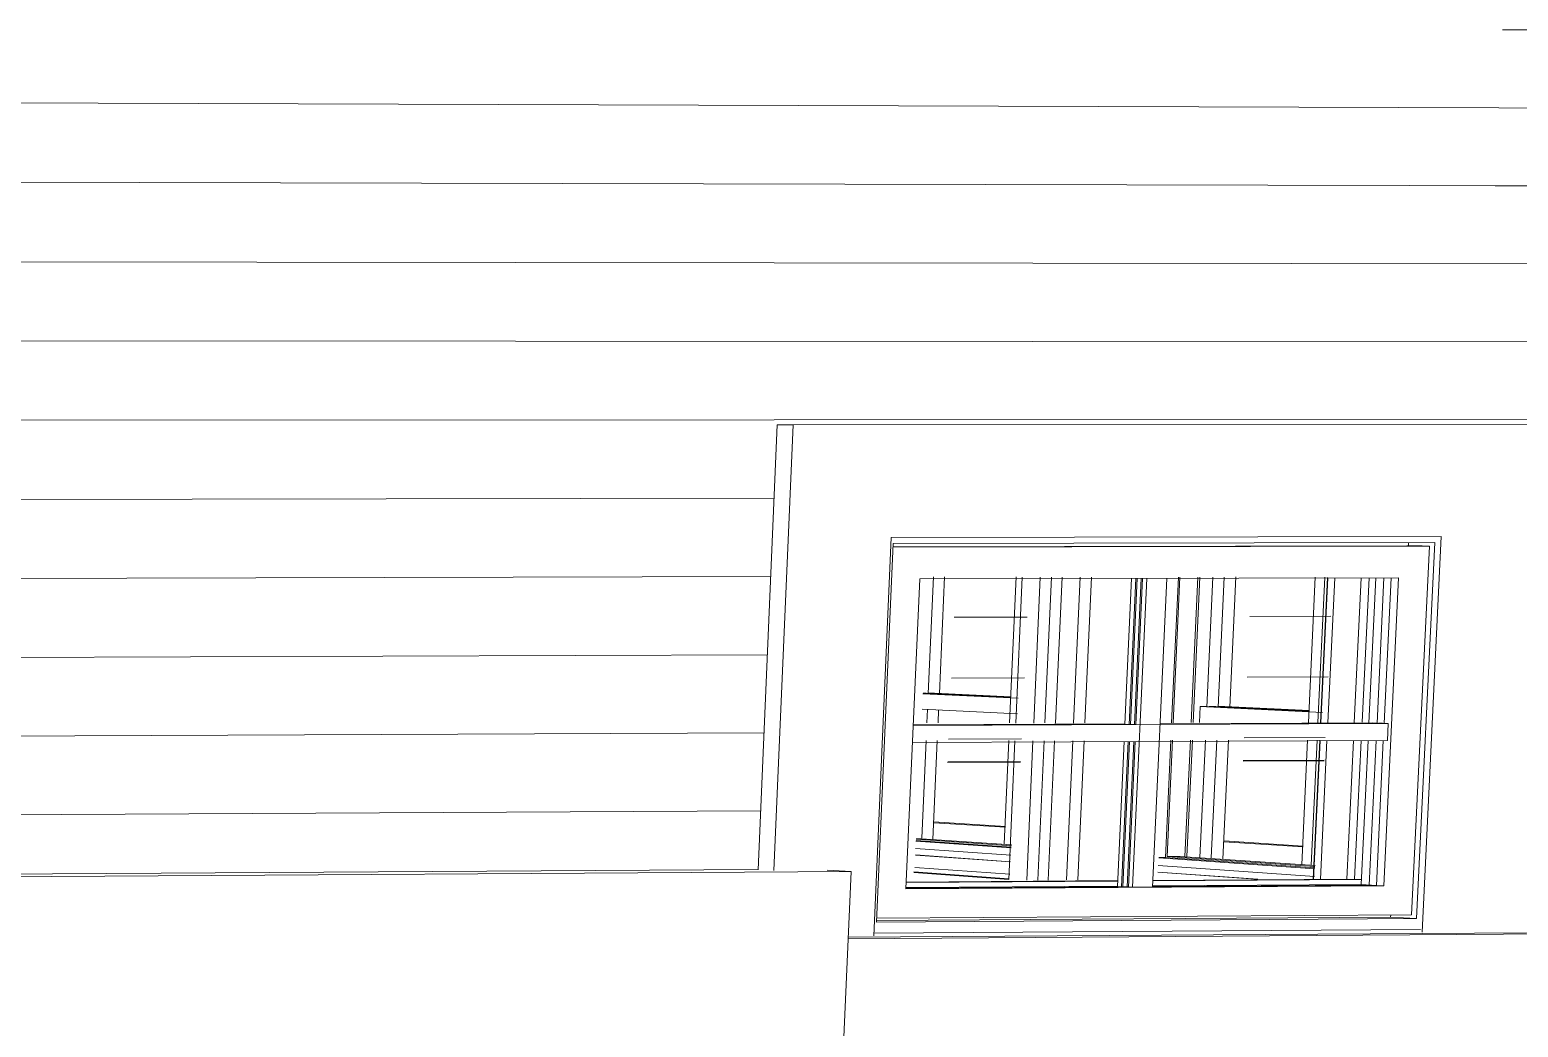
# Model space of a CAD drawing. Header units: inches. Extents: x 205 to 211, y -138 to -29.
# Drawn here: x 209.1321 to 209.2479, y -72.9925 to -72.9149 of the extents above; entities that cross this region are included whole.
import ezdxf

# ---------------------------------------------------------------- set-up
doc = ezdxf.new("R2010")
doc.units = ezdxf.units.IN
doc.header["$MEASUREMENT"] = 0
for name, color, linetype, lineweight in [('A-GLAZ', 151, 'Continuous', 13), ('A-WALL', 113, 'Continuous', 13), ('A-WALL-PATT', 111, 'Continuous', 13)]:
    doc.layers.add(name, color=color, linetype=linetype, lineweight=lineweight)

# ---------------------------------------------------------------- blocks, each defined once
blk = doc.blocks.new('FP_94-160')
at = {"layer": 'A-WALL-PATT', "lineweight": 9}
for p, q in [((72.34311, -72.81047), (72.34813, -72.81058)), ((72.34281, -72.81667), (72.34783, -72.81677)), ((72.3425, -72.82286), (72.34752, -72.82296)), ((72.3422, -72.82905), (72.34722, -72.82914)), ((72.3419, -72.83523), (72.34692, -72.83531)), ((72.3416, -72.8414), (72.34662, -72.84148)), ((72.3413, -72.84756), (72.34631, -72.84764)), ((72.341, -72.85372), (72.34601, -72.85379)), ((72.34071, -72.85987), (72.34571, -72.85993)), ((72.34041, -72.86601), (72.34541, -72.86607)), ((72.34011, -72.87214), (72.34511, -72.8722)), ((72.33981, -72.87827), (72.34481, -72.87832)), ((72.33951, -72.88439), (72.34451, -72.88444)), ((72.33922, -72.8905), (72.34421, -72.89054)), ((72.33892, -72.89661), (72.34391, -72.89664)), ((72.33862, -72.90271), (72.34361, -72.90274)), ((72.33861, -72.9088), (72.34331, -72.90882)), ((72.33473, -72.91487), (72.34301, -72.9149)), ((72.33444, -72.92095), (72.34271, -72.92098)), ((72.33415, -72.92702), (72.34218, -72.92704))]:
    blk.add_line(p, q, dxfattribs=at)
blk = doc.blocks.new('FP_112-160')
at = {"layer": 'A-WALL-PATT', "lineweight": 9}
for p, q in [((72.34315, -72.94159), (72.40358, -72.94159)), ((72.29208, -72.96059), (72.29775, -72.96057)), ((72.31509, -72.96052), (72.32139, -72.9605)), ((72.29187, -72.96533), (72.29754, -72.96531)), ((72.31487, -72.96525), (72.32116, -72.96522)), ((72.29165, -72.97007), (72.29733, -72.97004)), ((72.31465, -72.96997), (72.32094, -72.96994)), ((72.29132, -73.00779), (72.29623, -73.00774)), ((72.3143, -73.00755), (72.31859, -73.00751)), ((72.31408, -73.01223), (72.31837, -73.01218)), ((72.2909, -73.01719), (72.29581, -73.01713)), ((72.31386, -73.01691), (72.31814, -73.01686)), ((72.29069, -73.02187), (72.2956, -73.02181)), ((72.31364, -73.02158), (72.31792, -73.02152)), ((72.31342, -73.02625), (72.3177, -73.02619)), ((72.29028, -73.03124), (72.29518, -73.03117)), ((72.28986, -73.04059), (72.29476, -73.04051)), ((72.31277, -73.04022), (72.31705, -73.04016)), ((72.28965, -73.04525), (72.29455, -73.04517)), ((72.31255, -73.04487), (72.31683, -73.0448)), ((72.28944, -73.04992), (72.29434, -73.04983)), ((72.31233, -73.04952), (72.31661, -73.04945)), ((72.28924, -73.05458), (72.29413, -73.05449)), ((72.31212, -73.05416), (72.31639, -73.05409)), ((72.28903, -73.05923), (72.29392, -73.05914)), ((72.3119, -73.0588), (72.31617, -73.05872)), ((72.28882, -73.06388), (72.29371, -73.06379)), ((72.31168, -73.06343), (72.31595, -73.06335))]:
    blk.add_line(p, q, dxfattribs=at)
blk = doc.blocks.new('FP_113-160')
at = {"layer": 'A-WALL-PATT', "lineweight": 9}
for p, q in [((72.2978, -72.83883), (72.30207, -72.8389)), ((72.32108, -72.83922), (72.32744, -72.83932)), ((72.40522, -72.84062), (72.40558, -72.84063)), ((72.29758, -72.84368), (72.30332, -72.84377)), ((72.30593, -72.84382), (72.30666, -72.84383)), ((72.32085, -72.84405), (72.32722, -72.84415)), ((72.40496, -72.84539), (72.40532, -72.84539)), ((72.4047, -72.85015), (72.40506, -72.85016)), ((72.29715, -72.85337), (72.30289, -72.85346)), ((72.32127, -72.85372), (72.32679, -72.8538)), ((72.40444, -72.85491), (72.4048, -72.85491)), ((72.29694, -72.85821), (72.306, -72.85834)), ((72.32017, -72.85853), (72.32656, -72.85861)), ((72.40418, -72.85966), (72.40454, -72.85967)), ((72.29672, -72.86305), (72.30578, -72.86316)), ((72.31995, -72.86334), (72.32634, -72.86342)), ((72.40392, -72.86441), (72.40428, -72.86442)), ((72.40366, -72.86916), (72.40402, -72.86916)), ((72.40341, -72.8739), (72.40376, -72.87391)), ((72.40315, -72.87864), (72.4035, -72.87864)), ((72.29587, -72.88234), (72.30491, -72.88243)), ((72.31905, -72.88256), (72.32543, -72.88263)), ((72.40289, -72.88337), (72.40324, -72.88338)), ((72.29565, -72.88715), (72.30469, -72.88723)), ((72.31883, -72.88736), (72.3252, -72.88742)), ((72.40263, -72.8881), (72.40298, -72.8881)), ((72.29544, -72.89196), (72.30448, -72.89203)), ((72.31861, -72.89215), (72.32498, -72.8922)), ((72.40237, -72.89283), (72.40273, -72.89283)), ((72.29522, -72.89676), (72.30426, -72.89683)), ((72.31838, -72.89693), (72.32475, -72.89698)), ((72.40211, -72.89755), (72.40247, -72.89755)), ((72.40186, -72.90226), (72.40221, -72.90227)), ((72.4016, -72.90697), (72.40195, -72.90698)), ((72.40134, -72.91168), (72.40169, -72.91168)), ((72.40132, -72.91639), (72.40144, -72.91639)), ((72.34441, -72.92089), (72.40471, -72.9211)), ((72.34417, -72.92563), (72.40445, -72.92579)), ((72.34371, -72.93036), (72.40419, -72.93048)), ((72.34347, -72.93509), (72.40393, -72.93516)), ((72.34324, -72.93982), (72.40368, -72.93984))]:
    blk.add_line(p, q, dxfattribs=at)
blk = doc.blocks.new('FP_127-160')
at = {"layer": 'A-WALL-PATT', "lineweight": 9}
for p, q in [((72.09923, -72.92014), (72.33444, -72.92095)), ((72.09907, -72.92644), (72.34218, -72.92704)), ((72.10185, -72.93275), (72.34189, -72.9331)), ((72.10169, -72.93903), (72.34159, -72.93915)), ((72.10152, -72.94531), (72.34129, -72.9452)), ((72.10136, -72.95159), (72.27808, -72.95133)), ((72.1012, -72.95785), (72.27781, -72.95742)), ((72.10103, -72.96411), (72.27755, -72.9635)), ((72.10087, -72.97036), (72.27729, -72.96958)), ((72.10071, -72.9766), (72.27703, -72.97565))]:
    blk.add_line(p, q, dxfattribs=at)

msp = doc.modelspace()

# ---------------------------------------------------------------- linework, layer by layer
at = {"layer": 'A-GLAZ', "lineweight": 9}
for p, q in [((209.19023, -72.94561), (209.18874, -72.98023)), ((209.19147, -72.94562), (209.18997, -72.9803)), ((209.19023, -72.94561), (209.19147, -72.94562)), ((209.25017, -72.94559), (209.19147, -72.94562)), ((209.19773, -72.98538), (209.19909, -72.95439)), ((209.19795, -72.98431), (209.19924, -72.95486)), ((209.19909, -72.95439), (209.24188, -72.9543)), ((209.19924, -72.95486), (209.24137, -72.95478)), ((209.23932, -72.95504), (209.23933, -72.95477)), ((209.24137, -72.95478), (209.23996, -72.98403)), ((209.24188, -72.9543), (209.2404, -72.98508)), ((209.24095, -72.95506), (209.19922, -72.95514)), ((209.19923, -72.95513), (209.24038, -72.95504)), ((209.24038, -72.95504), (209.19923, -72.95513)), ((209.19925, -72.95511), (209.23919, -72.95502)), ((209.23919, -72.95502), (209.24038, -72.95504)), ((209.23957, -72.98373), (209.24095, -72.95506)), ((209.24038, -72.95504), (209.24095, -72.95506)), ((209.20024, -72.98172), (209.20131, -72.95761)), ((209.20131, -72.95761), (209.23854, -72.95752)), ((209.20196, -72.96652), (209.20237, -72.95743)), ((209.20196, -72.96652), (209.20237, -72.95743)), ((209.20237, -72.95743), (209.20196, -72.96652)), ((209.20324, -72.95743), (209.20284, -72.96653)), ((209.20929, -72.95747), (209.20878, -72.96882)), ((209.21018, -72.96882), (209.21069, -72.95748)), ((209.21156, -72.95747), (209.21105, -72.96881)), ((209.21238, -72.95748), (209.21186, -72.96882)), ((209.21328, -72.96882), (209.2138, -72.95748)), ((209.21416, -72.96881), (209.21467, -72.95748)), ((209.21467, -72.95748), (209.21416, -72.96881)), ((209.2209, -72.96879), (209.22143, -72.95746)), ((209.22102, -72.96879), (209.22155, -72.95746)), ((209.22242, -72.96878), (209.22295, -72.95746)), ((209.22258, -72.96878), (209.22311, -72.95746)), ((209.22412, -72.95746), (209.22365, -72.96757)), ((209.22452, -72.96757), (209.22499, -72.95746)), ((209.22452, -72.96757), (209.22499, -72.95746)), ((209.22499, -72.95746), (209.22452, -72.96757)), ((209.22591, -72.95745), (209.22544, -72.96758)), ((209.23302, -72.9575), (209.23248, -72.9688)), ((209.23251, -72.96881), (209.23305, -72.95751)), ((209.23305, -72.9688), (209.23359, -72.95751)), ((209.23359, -72.95751), (209.23305, -72.9688)), ((209.23511, -72.9688), (209.23564, -72.95752)), ((209.23572, -72.96876), (209.23626, -72.95752)), ((209.23625, -72.96882), (209.23679, -72.95752)), ((209.23742, -72.95752), (209.23688, -72.96883)), ((209.23854, -72.95752), (209.2374, -72.98149)), ((209.23743, -72.96885), (209.23797, -72.95752)), ((209.23743, -72.96885), (209.23797, -72.95752)), ((209.23797, -72.95752), (209.23743, -72.96885)), ((209.20186, -72.9688), (209.20191, -72.96776)), ((209.20186, -72.9688), (209.20191, -72.96776)), ((209.20191, -72.96776), (209.20186, -72.9688)), ((209.20278, -72.9678), (209.20274, -72.96879)), ((209.20147, -72.97777), (209.2018, -72.97017)), ((209.20147, -72.97777), (209.2018, -72.97017)), ((209.2018, -72.97017), (209.20147, -72.97777)), ((209.20268, -72.97017), (209.20234, -72.97787)), ((209.20872, -72.97019), (209.20823, -72.981)), ((209.20963, -72.98104), (209.21012, -72.97019)), ((209.21099, -72.97019), (209.2105, -72.98104)), ((209.2118, -72.97019), (209.21131, -72.98104)), ((209.21273, -72.98103), (209.21322, -72.97019)), ((209.2136, -72.98103), (209.21409, -72.97019)), ((209.21409, -72.97019), (209.2136, -72.98103)), ((209.22042, -72.97929), (209.22084, -72.97016)), ((209.22055, -72.97919), (209.22096, -72.97016)), ((209.22194, -72.97919), (209.22236, -72.97015)), ((209.2221, -72.9792), (209.22252, -72.97015)), ((209.22353, -72.97015), (209.22311, -72.97929)), ((209.22398, -72.97931), (209.22441, -72.97014)), ((209.22398, -72.97931), (209.22441, -72.97014)), ((209.22441, -72.97014), (209.22398, -72.97931)), ((209.22532, -72.97014), (209.22489, -72.9794)), ((209.23242, -72.97016), (209.23191, -72.98097)), ((209.23194, -72.98098), (209.23245, -72.97017)), ((209.23248, -72.98097), (209.23299, -72.97017)), ((209.23299, -72.97017), (209.23248, -72.98097)), ((209.23453, -72.98097), (209.23504, -72.97017)), ((209.23514, -72.98097), (209.23566, -72.97017)), ((209.23566, -72.98139), (209.23619, -72.97017)), ((209.23682, -72.97017), (209.23628, -72.98143)), ((209.23683, -72.98146), (209.23737, -72.97017)), ((209.23683, -72.98146), (209.23737, -72.97017)), ((209.23737, -72.97017), (209.23683, -72.98146)), ((209.20102, -72.97802), (209.20842, -72.97852)), ((209.20103, -72.97796), (209.20843, -72.97847)), ((209.20844, -72.97836), (209.20104, -72.97786)), ((209.20845, -72.97829), (209.20105, -72.97779)), ((209.20097, -72.97908), (209.20837, -72.97961)), ((209.20836, -72.97962), (209.20097, -72.9791)), ((209.20099, -72.97859), (209.20839, -72.9791)), ((209.2199, -72.97929), (209.22042, -72.97929)), ((209.22042, -72.97929), (209.23205, -72.98009)), ((209.23205, -72.97998), (209.22055, -72.97919)), ((209.22055, -72.97919), (209.22157, -72.97919)), ((209.23207, -72.9799), (209.22157, -72.97919)), ((209.20823, -72.981), (209.20084, -72.98046)), ((209.20824, -72.98094), (209.20085, -72.9804)), ((209.20085, -72.9804), (209.20824, -72.98094)), ((209.20832, -72.98058), (209.20092, -72.98005)), ((209.22742, -72.98097), (209.21983, -72.98043)), ((209.21984, -72.98042), (209.22761, -72.98097)), ((209.21987, -72.9799), (209.23201, -72.98075)), ((209.21991, -72.97931), (209.23203, -72.98015)), ((209.2374, -72.98149), (209.20024, -72.98172)), ((209.20025, -72.98169), (209.21755, -72.98158)), ((209.20025, -72.98169), (209.21755, -72.98158)), ((209.21755, -72.98158), (209.20025, -72.98169)), ((209.21712, -72.98155), (209.20026, -72.98166)), ((209.20027, -72.98162), (209.2167, -72.98151)), ((209.20029, -72.98119), (209.21673, -72.98108)), ((209.20029, -72.98122), (209.21672, -72.98112)), ((209.21942, -72.98157), (209.23683, -72.98146)), ((209.21942, -72.98157), (209.23683, -72.98146)), ((209.23683, -72.98146), (209.21942, -72.98157)), ((209.23628, -72.98143), (209.21943, -72.98153)), ((209.21944, -72.98149), (209.23566, -72.98139)), ((209.21946, -72.98107), (209.23514, -72.98097)), ((209.21946, -72.9811), (209.23568, -72.981)), ((209.23514, -72.98097), (209.23568, -72.981)), ((209.23566, -72.98139), (209.23683, -72.98146)), ((209.23628, -72.98143), (209.23683, -72.98146)), ((209.23683, -72.98146), (209.2374, -72.98149)), ((209.19796, -72.98401), (209.23957, -72.98373)), ((209.19797, -72.98418), (209.23794, -72.98391)), ((209.23794, -72.98391), (209.23795, -72.98374)), ((209.23996, -72.98403), (209.23794, -72.98391)), ((209.19774, -72.98517), (209.24025, -72.98487)), ((209.23996, -72.98403), (209.19795, -72.98431)), ((209.19576, -72.98549), (209.24852, -72.98513))]:
    msp.add_line(p, q, dxfattribs=at)
at = {"layer": 'A-GLAZ'}
for p, q in [((209.20881, -72.95744), (209.2083, -72.96879)), ((209.21727, -72.9689), (209.21779, -72.95757)), ((209.21811, -72.95757), (209.21759, -72.96892)), ((209.2177, -72.96892), (209.21822, -72.95757)), ((209.21897, -72.95757), (209.21787, -72.9816)), ((209.21854, -72.95757), (209.21802, -72.96893)), ((209.21813, -72.96893), (209.21865, -72.95757)), ((209.21941, -72.98159), (209.22052, -72.95756)), ((209.23207, -72.95747), (209.23154, -72.96877)), ((209.23229, -72.96877), (209.23282, -72.95747)), ((209.20898, -72.96689), (209.20156, -72.96654)), ((209.20157, -72.9665), (209.2018, -72.9665)), ((209.20839, -72.96683), (209.20157, -72.96651)), ((209.20157, -72.96652), (209.20839, -72.96683)), ((209.2018, -72.9665), (209.2084, -72.9668)), ((209.20197, -72.9665), (209.20247, -72.96649)), ((209.2084, -72.96679), (209.20197, -72.9665)), ((209.20247, -72.96649), (209.20841, -72.96677)), ((209.22313, -72.96754), (209.22307, -72.96878)), ((209.23264, -72.96799), (209.22313, -72.96754)), ((209.22313, -72.96754), (209.22365, -72.96754)), ((209.22365, -72.96754), (209.23159, -72.96791)), ((209.23159, -72.96791), (209.22383, -72.96754)), ((209.22383, -72.96754), (209.22435, -72.96754)), ((209.22435, -72.96754), (209.2316, -72.96788)), ((209.2316, -72.96787), (209.22453, -72.96754)), ((209.22453, -72.96754), (209.22505, -72.96754)), ((209.22505, -72.96754), (209.23161, -72.96785)), ((209.23776, -72.96885), (209.20081, -72.96901)), ((209.20082, -72.96896), (209.21727, -72.96889)), ((209.20151, -72.96775), (209.20892, -72.96811)), ((209.23732, -72.96883), (209.22, -72.96891)), ((209.22, -72.96891), (209.23743, -72.96884)), ((209.22001, -72.96887), (209.23656, -72.9688)), ((209.23689, -72.96882), (209.22001, -72.96889)), ((209.22001, -72.96889), (209.23699, -72.96882)), ((209.23656, -72.9688), (209.23689, -72.96882)), ((209.23699, -72.96882), (209.23732, -72.96883)), ((209.23743, -72.96884), (209.23776, -72.96885)), ((209.2377, -72.97017), (209.23776, -72.96885)), ((209.21813, -72.96891), (209.20081, -72.96899)), ((209.20081, -72.96899), (209.21813, -72.96892)), ((209.2177, -72.9689), (209.20082, -72.96897)), ((209.20082, -72.96898), (209.2177, -72.9689)), ((209.20075, -72.97034), (209.2377, -72.97017)), ((209.20824, -72.97017), (209.20787, -72.97825)), ((209.2167, -72.98153), (209.21721, -72.97026)), ((209.21753, -72.97026), (209.21701, -72.98155)), ((209.21712, -72.98155), (209.21764, -72.97026)), ((209.21796, -72.97026), (209.21744, -72.98157)), ((209.21755, -72.98158), (209.21807, -72.97026)), ((209.23147, -72.97014), (209.23102, -72.97983)), ((209.23176, -72.97988), (209.23222, -72.97014)), ((209.2167, -72.98153), (209.21701, -72.98155)), ((209.21701, -72.98155), (209.21712, -72.98155)), ((209.21712, -72.98155), (209.21744, -72.98157)), ((209.21744, -72.98157), (209.21755, -72.98157)), ((209.21755, -72.98158), (209.21787, -72.9816)), ((209.21787, -72.9816), (209.21941, -72.98159))]:
    msp.add_line(p, q, dxfattribs=at)
at = {"layer": 'A-WALL'}
for p, q in [((209.20915, -72.97187), (209.20348, -72.97189)), ((209.20349, -72.97184), (209.20916, -72.97182)), ((209.23276, -72.97175), (209.22647, -72.97178)), ((209.22648, -72.97173), (209.23277, -72.9717)), ((209.20797, -72.97693), (209.20241, -72.97657)), ((209.20242, -72.9765), (209.20799, -72.97687)), ((209.23113, -72.97846), (209.22496, -72.97805)), ((209.22498, -72.97798), (209.23114, -72.97839)), ((208.995, -72.9814), (209.18874, -72.98021)), ((209.19597, -72.98038), (208.99741, -72.9816)), ((209.19597, -72.98038), (209.1941, -72.98027)), ((209.19535, -72.99444), (209.19597, -72.98038)), ((209.25382, -72.9852), (209.19575, -72.9856))]:
    msp.add_line(p, q, dxfattribs=at)

# ---------------------------------------------------------------- block references
at = {"layer": 'A-WALL', "lineweight": 9}
for name in ['FP_127-160', 'FP_94-160', 'FP_113-160', 'FP_112-160']:
    msp.add_blockref(name, (136.91191, 0), dxfattribs=at)

doc.saveas('drawing.dxf')
